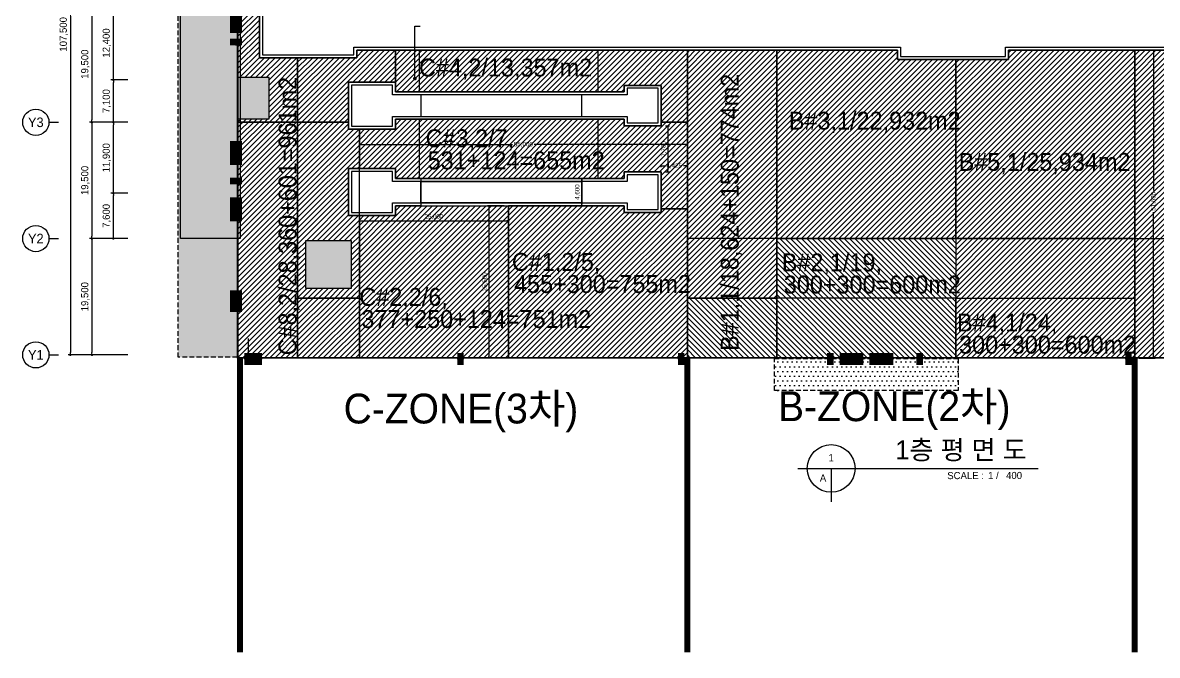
# Model space of a CAD drawing. Header units: millimetres. Extents: x -615932 to -299648, y 55686 to 275350.
# Drawn here: x -615932 to -425718, y 67071 to 173167 of the extents above; entities that cross this region are included whole.
import ezdxf
from ezdxf.enums import TextEntityAlignment as Align

# ---------------------------------------------------------------- set-up
doc = ezdxf.new("R2010")
doc.units = ezdxf.units.MM
doc.header["$LTSCALE"] = 400
doc.linetypes.add('DH-HID', pattern=[3, 2, -1])
doc.layers.get('DEFPOINTS').update_dxf_attribs({"color": 140})
for name, color, linetype in [('0-초평탄', 30, 'Continuous'), ('A-BUBBLE', 6, 'Continuous'), ('A-DIM', 7, 'Continuous'), ('A-TAG', 6, 'Continuous'), ('A-TEXT_1', 3, 'Continuous'), ('AA_LEAD', 7, 'Continuous'), ('CANOPY', 9, 'DH-HID'), ('CURB', 7, 'Continuous'), ('REV_1', 4, 'Continuous'), ('Title', 7, 'Continuous'), ('우레탄방수', 7, 'Continuous')]:
    doc.layers.add(name, color=color, linetype=linetype)
doc.layers.add('AREA', color=152, linetype='Continuous', plot=False)
doc.styles.get("Standard").update_dxf_attribs({"font": ''})
doc.styles.add('돋움', font='Dotum.ttf')
doc.styles.add('현대하모니L', font='')
doc.styles.get('Standard').set_extended_font_data('현대하모니 L')
doc.styles.get('현대하모니L').set_extended_font_data('현대하모니 L')
doc.dimstyles.new('ISO-25', dxfattribs={"dimtxt": 2.5, "dimasz": 2.5, "dimexe": 1.25, "dimexo": 0.625, "dimtad": 1, "dimtxsty": 'Standard', "dimcen": 2.5, "dimadec": 0, "dimazin": 0, "dimtfac": 1, "dimtmove": 0, "dimatfit": 3, "dimfxl": 1, "dimarcsym": 0})
doc.dimstyles.new('MAC_DIM', dxfattribs={"dimscale": 250, "dimtxt": 3, "dimasz": 1, "dimexe": 1, "dimexo": 3, "dimgap": 1, "dimtad": 1, "dimdec": 0, "dimzin": 0, "dimdsep": 46, "dimlunit": 6, "dimtxsty": '현대하모니L', "dimblk1": 'DOT', "dimblk2": 'DOT', "dimsah": 1, "dimcen": 0, "dimclrt": 3, "dimadec": 0, "dimazin": 0, "dimtfac": 0.666667, "dimtdec": 0, "dimtix": 1, "dimtmove": 2, "dimatfit": 3, "dimldrblk": 'DOT', "dimfxl": 1, "dimtolj": 1, "dimtzin": 0, "dimarcsym": 0})
pattern_1 = [(0, (-594491.3, 117060.4), (396.875, 793.75), [0, -793.75])]

# ---------------------------------------------------------------- blocks, each defined once
blk = doc.blocks.new('*U3')
at = {"layer": 'Title'}
for p, q in [((-700, 0), (4337, 0)), ((0, 0), (0, -700))]:
    blk.add_line(p, q, dxfattribs=at)
blk.add_circle((0, 0), 500, dxfattribs=at)
at = {"layer": 'Title', "color": 3, "style": '현대하모니L'}
for s, p in [('SCALE : ', (2433, -224)), ('1 /', (3289, -222))]:
    blk.add_text(s, height=150, rotation=0, dxfattribs=at).set_placement(p)
at = {"layer": 'Title', "color": 3}
blk.add_attdef('도면명', text='', height=400, dxfattribs=at).set_placement((750, 70), align=Align.BOTTOM_LEFT)
blk.add_attdef('1', text='', height=150, dxfattribs=at).set_placement((0, 150), align=Align.CENTER)
blk.add_attdef('A', text='', height=150, dxfattribs=at).set_placement((-170, -200), align=Align.MIDDLE_CENTER)
blk.add_attdef('100', (3666, -222), '', height=150, dxfattribs=at)
blk = doc.blocks.new('DOT')
at = {"linetype": 'ByBlock'}
blk.add_line((-0.5, 0), (-1, 0), dxfattribs=at)
at = {"linetype": 'ByBlock', "const_width": 0.5}
blk.add_lwpolyline([(-0.25, 0, 1), (0.25, 0, 1)], format="xyb", close=True, dxfattribs=at)
blk = doc.blocks.new('*D267')
at = {"layer": 'A-DIM', "lineweight": -2, "transparency": 16777216}
for p, q in [((-598332, 224960), (-608332, 224960)), ((-607932, 224560), (-607932, 117860)), ((-598332, 117460), (-608332, 117460))]:
    blk.add_line(p, q, dxfattribs=at)
at = {"layer": 'DEFPOINTS', "color": 0, "transparency": 16777216}
for p in [(-597132, 224960), (-607932, 117460), (-597132, 117460)]:
    blk.add_point(p, dxfattribs=at)
at = {"layer": 'A-DIM', "lineweight": -2, "transparency": 16777216, "xscale": 400, "yscale": 400, "zscale": 400}
for p, rotation in [((-607932, 224960), 90), ((-607932, 117460), 270)]:
    blk.add_blockref('DOT', p, dxfattribs=dict(at, rotation=rotation))
at = {"layer": 'A-DIM', "color": 3, "transparency": 16777216, "insert": (-609022, 171210), "char_height": 1200, "attachment_point": 5, "rotation": 90, "style": '현대하모니L'}
blk.add_mtext('\\A1;107,500', dxfattribs=at)
blk = doc.blocks.new('_Dot')
at = {"color": 0, "linetype": 'ByBlock', "lineweight": -2}
blk.add_line((-0.5, 0), (-1, 0), dxfattribs=at)
at = {"color": 0, "linetype": 'ByBlock', "const_width": 0.5}
blk.add_lwpolyline([(-0.25, 0, 1), (0.25, 0, 1)], format="xyb", close=True, dxfattribs=at)
blk = doc.blocks.new('*D271')
at = {"layer": 'A-DIM', "lineweight": -2, "transparency": 16777216}
for p, q in [((-598332, 175960), (-604732, 175960)), ((-604332, 175560), (-604332, 156860)), ((-598332, 156460), (-604732, 156460))]:
    blk.add_line(p, q, dxfattribs=at)
at = {"layer": 'DEFPOINTS', "color": 0, "transparency": 16777216}
for p in [(-597132, 175960), (-604332, 156460), (-597132, 156460)]:
    blk.add_point(p, dxfattribs=at)
at = {"layer": 'A-DIM', "lineweight": -2, "transparency": 16777216, "xscale": 400, "yscale": 400, "zscale": 400}
for p, rotation in [((-604332, 175960), 90), ((-604332, 156460), 270)]:
    blk.add_blockref('DOT', p, dxfattribs=dict(at, rotation=rotation))
at = {"layer": 'A-DIM', "color": 3, "transparency": 16777216, "insert": (-605422, 166210), "char_height": 1200, "attachment_point": 5, "rotation": 90, "style": '현대하모니L'}
blk.add_mtext('\\A1;19,500', dxfattribs=at)
blk = doc.blocks.new('*D272')
at = {"layer": 'A-DIM', "lineweight": -2, "transparency": 16777216}
for p, q in [((-598332, 156460), (-604732, 156460)), ((-604332, 156060), (-604332, 137360)), ((-598332, 136960), (-604732, 136960))]:
    blk.add_line(p, q, dxfattribs=at)
at = {"layer": 'DEFPOINTS', "color": 0, "transparency": 16777216}
for p in [(-597132, 156460), (-604332, 136960), (-597132, 136960)]:
    blk.add_point(p, dxfattribs=at)
at = {"layer": 'A-DIM', "lineweight": -2, "transparency": 16777216, "xscale": 400, "yscale": 400, "zscale": 400}
for p, rotation in [((-604332, 156460), 90), ((-604332, 136960), 270)]:
    blk.add_blockref('DOT', p, dxfattribs=dict(at, rotation=rotation))
at = {"layer": 'A-DIM', "color": 3, "transparency": 16777216, "insert": (-605422, 146710), "char_height": 1200, "attachment_point": 5, "rotation": 90, "style": '현대하모니L'}
blk.add_mtext('\\A1;19,500', dxfattribs=at)
blk = doc.blocks.new('*D273')
at = {"layer": 'A-DIM', "lineweight": -2, "transparency": 16777216}
for p, q in [((-598332, 136960), (-604732, 136960)), ((-604332, 136560), (-604332, 117860)), ((-598332, 117460), (-604732, 117460))]:
    blk.add_line(p, q, dxfattribs=at)
at = {"layer": 'DEFPOINTS', "color": 0, "transparency": 16777216}
for p in [(-597132, 136960), (-604332, 117460), (-597132, 117460)]:
    blk.add_point(p, dxfattribs=at)
at = {"layer": 'A-DIM', "lineweight": -2, "transparency": 16777216, "xscale": 400, "yscale": 400, "zscale": 400}
for p, rotation in [((-604332, 136960), 90), ((-604332, 117460), 270)]:
    blk.add_blockref('DOT', p, dxfattribs=dict(at, rotation=rotation))
at = {"layer": 'A-DIM', "color": 3, "transparency": 16777216, "insert": (-605422, 127210), "char_height": 1200, "attachment_point": 5, "rotation": 90, "style": '현대하모니L'}
blk.add_mtext('\\A1;19,500', dxfattribs=at)
blk = doc.blocks.new('*U11')
at = {"layer": 'A-BUBBLE'}
blk.add_line((0, 4), (0, 0), dxfattribs=at)
blk.add_circle((0, 9.5), 5.5, dxfattribs=at)
at = {"layer": 'A-TEXT_1', "flags": 4}
blk.add_attdef('NO', text='', height=4, dxfattribs=at).set_placement((0, 9.5), align=Align.MIDDLE_CENTER)
blk = doc.blocks.new('*D290')
at = {"layer": 'A-DIM', "lineweight": -2, "transparency": 16777216}
for p, q in [((-598332, 144560), (-601132, 144560)), ((-600732, 137360), (-600732, 144160)), ((-598332, 136960), (-601132, 136960))]:
    blk.add_line(p, q, dxfattribs=at)
at = {"layer": 'DEFPOINTS', "color": 0, "transparency": 16777216}
for p in [(-600732, 144560), (-597132, 144560), (-597132, 136960)]:
    blk.add_point(p, dxfattribs=at)
at = {"layer": 'A-DIM', "lineweight": -2, "transparency": 16777216, "xscale": 400, "yscale": 400, "zscale": 400}
for p, rotation in [((-600732, 144560), 90), ((-600732, 136960), 270)]:
    blk.add_blockref('DOT', p, dxfattribs=dict(at, rotation=rotation))
at = {"layer": 'A-DIM', "color": 3, "transparency": 16777216, "insert": (-601822, 140760), "char_height": 1200, "attachment_point": 5, "rotation": 90, "style": '현대하모니L'}
blk.add_mtext('\\A1;7,600', dxfattribs=at)
blk = doc.blocks.new('*D291')
at = {"layer": 'A-DIM', "lineweight": -2, "transparency": 16777216}
for p, q in [((-598332, 156460), (-601132, 156460)), ((-600732, 144960), (-600732, 156060)), ((-598332, 144560), (-601132, 144560))]:
    blk.add_line(p, q, dxfattribs=at)
at = {"layer": 'DEFPOINTS', "color": 0, "transparency": 16777216}
for p in [(-600732, 156460), (-597132, 156460), (-597132, 144560)]:
    blk.add_point(p, dxfattribs=at)
at = {"layer": 'A-DIM', "lineweight": -2, "transparency": 16777216, "xscale": 400, "yscale": 400, "zscale": 400}
for p, rotation in [((-600732, 156460), 90), ((-600732, 144560), 270)]:
    blk.add_blockref('DOT', p, dxfattribs=dict(at, rotation=rotation))
at = {"layer": 'A-DIM', "color": 3, "transparency": 16777216, "insert": (-601822, 150510), "char_height": 1200, "attachment_point": 5, "rotation": 90, "style": '현대하모니L'}
blk.add_mtext('\\A1;11,900', dxfattribs=at)
blk = doc.blocks.new('*D292')
at = {"layer": 'A-DIM', "lineweight": -2, "transparency": 16777216}
for p, q in [((-598332, 163560), (-601132, 163560)), ((-600732, 156860), (-600732, 163160)), ((-598332, 156460), (-601132, 156460))]:
    blk.add_line(p, q, dxfattribs=at)
at = {"layer": 'DEFPOINTS', "color": 0, "transparency": 16777216}
for p in [(-600732, 163560), (-597132, 163560), (-597132, 156460)]:
    blk.add_point(p, dxfattribs=at)
at = {"layer": 'A-DIM', "lineweight": -2, "transparency": 16777216, "xscale": 400, "yscale": 400, "zscale": 400}
for p, rotation in [((-600732, 163560), 90), ((-600732, 156460), 270)]:
    blk.add_blockref('DOT', p, dxfattribs=dict(at, rotation=rotation))
at = {"layer": 'A-DIM', "color": 3, "transparency": 16777216, "insert": (-601822, 160010), "char_height": 1200, "attachment_point": 5, "rotation": 90, "style": '현대하모니L'}
blk.add_mtext('\\A1;7,100', dxfattribs=at)
blk = doc.blocks.new('*D293')
at = {"layer": 'A-DIM', "lineweight": -2, "transparency": 16777216}
for p, q in [((-598332, 175960), (-601132, 175960)), ((-600732, 163960), (-600732, 175560)), ((-598332, 163560), (-601132, 163560))]:
    blk.add_line(p, q, dxfattribs=at)
at = {"layer": 'DEFPOINTS', "color": 0, "transparency": 16777216}
for p in [(-600732, 175960), (-597132, 175960), (-597132, 163560)]:
    blk.add_point(p, dxfattribs=at)
at = {"layer": 'A-DIM', "lineweight": -2, "transparency": 16777216, "xscale": 400, "yscale": 400, "zscale": 400}
for p, rotation in [((-600732, 175960), 90), ((-600732, 163560), 270)]:
    blk.add_blockref('DOT', p, dxfattribs=dict(at, rotation=rotation))
at = {"layer": 'A-DIM', "color": 3, "transparency": 16777216, "insert": (-601822, 169760), "char_height": 1200, "attachment_point": 5, "rotation": 90, "style": '현대하모니L'}
blk.add_mtext('\\A1;12,400', dxfattribs=at)
blk = doc.blocks.new('*D285')
at = {"layer": 'AA_LEAD', "color": 0, "lineweight": -2, "transparency": 16777216}
for p, q in [((-428741, 168545), (-426087, 168545)), ((-426337, 168295), (-426337, 145049)), ((-426337, 117160), (-426337, 141390)), ((-428741, 116910), (-426087, 116910))]:
    blk.add_line(p, q, dxfattribs=at)
at = {"layer": 'DEFPOINTS', "color": 0, "transparency": 16777216}
for p in [(-429491, 168545), (-429491, 116910), (-426337, 116910)]:
    blk.add_point(p, dxfattribs=at)
at = {"layer": 'AA_LEAD', "color": 0, "lineweight": -2, "transparency": 16777216, "xscale": 250, "yscale": 250, "zscale": 250}
for p, rotation in [((-426337, 168545), 90), ((-426337, 116910), 270)]:
    blk.add_blockref('DOT', p, dxfattribs=dict(at, rotation=rotation))
at = {"layer": 'AA_LEAD', "color": 3, "transparency": 16777216, "insert": (-426337, 143220), "char_height": 750, "attachment_point": 5, "rotation": 90, "style": '현대하모니L'}
blk.add_mtext('\\A1;51,635', dxfattribs=at)
blk = doc.blocks.new('*D376')
at = {"layer": 'AA_LEAD', "color": 0, "lineweight": -2, "transparency": 16777216}
for p, q in [((-559491, 140060), (-559491, 139686)), ((-559241, 139936), (-534741, 139936)), ((-534491, 140060), (-534491, 139686))]:
    blk.add_line(p, q, dxfattribs=at)
at = {"layer": 'DEFPOINTS', "color": 0, "transparency": 16777216}
for p in [(-559491, 140810), (-534491, 140810), (-534491, 139936)]:
    blk.add_point(p, dxfattribs=at)
at = {"layer": 'AA_LEAD', "color": 0, "lineweight": -2, "transparency": 16777216, "xscale": 250, "yscale": 250, "zscale": 250, "rotation": 180}
blk.add_blockref('DOT', (-559491, 139936), dxfattribs=at)
at = {"layer": 'AA_LEAD', "color": 0, "lineweight": -2, "transparency": 16777216, "xscale": 250, "yscale": 250, "zscale": 250}
blk.add_blockref('DOT', (-534491, 139936), dxfattribs=at)
at = {"layer": 'AA_LEAD', "color": 3, "transparency": 16777216, "insert": (-546991, 140617), "char_height": 750, "attachment_point": 5, "style": '현대하모니L'}
blk.add_mtext('\\A1;25,000', dxfattribs=at)
blk = doc.blocks.new('*D377')
at = {"layer": 'AA_LEAD', "color": 0, "lineweight": -2, "transparency": 16777216}
for p, q in [((-535241, 142460), (-538008, 142460)), ((-537758, 142210), (-537758, 117210)), ((-535241, 116960), (-538008, 116960))]:
    blk.add_line(p, q, dxfattribs=at)
at = {"layer": 'DEFPOINTS', "color": 0, "transparency": 16777216}
for p in [(-534491, 142460), (-537758, 116960), (-534491, 116960)]:
    blk.add_point(p, dxfattribs=at)
at = {"layer": 'AA_LEAD', "color": 0, "lineweight": -2, "transparency": 16777216, "xscale": 250, "yscale": 250, "zscale": 250}
for p, rotation in [((-537758, 142460), 90), ((-537758, 116960), 270)]:
    blk.add_blockref('DOT', p, dxfattribs=dict(at, rotation=rotation))
at = {"layer": 'AA_LEAD', "color": 3, "transparency": 16777216, "insert": (-538439, 129710), "char_height": 750, "attachment_point": 5, "rotation": 90, "style": '현대하모니L'}
blk.add_mtext('\\A1;25,500', dxfattribs=at)
blk = doc.blocks.new('*D378')
at = {"layer": 'AA_LEAD', "color": 0, "lineweight": -2, "transparency": 16777216}
for p, q in [((-508166, 155860), (-507505, 155860)), ((-507755, 155610), (-507755, 148410)), ((-508166, 148160), (-507505, 148160))]:
    blk.add_line(p, q, dxfattribs=at)
at = {"layer": 'DEFPOINTS', "color": 0, "transparency": 16777216}
for p in [(-508916, 155860), (-508916, 148160), (-507755, 148160)]:
    blk.add_point(p, dxfattribs=at)
at = {"layer": 'AA_LEAD', "color": 0, "lineweight": -2, "transparency": 16777216, "xscale": 250, "yscale": 250, "zscale": 250}
for p, rotation in [((-507755, 155860), 90), ((-507755, 148160), 270)]:
    blk.add_blockref('DOT', p, dxfattribs=dict(at, rotation=rotation))
at = {"layer": 'AA_LEAD', "color": 3, "transparency": 16777216, "insert": (-508436, 152010), "char_height": 750, "attachment_point": 5, "rotation": 90, "style": '현대하모니L'}
blk.add_mtext('\\A1;7,700', dxfattribs=at)
blk = doc.blocks.new('*D379')
at = {"layer": 'AA_LEAD', "color": 0, "lineweight": -2, "transparency": 16777216}
for p, q in [((-559491, 154560), (-559491, 152479)), ((-504491, 154560), (-504491, 152479)), ((-559241, 152729), (-533820, 152729)), ((-504741, 152729), (-530162, 152729))]:
    blk.add_line(p, q, dxfattribs=at)
at = {"layer": 'DEFPOINTS', "color": 0, "transparency": 16777216}
for p in [(-559491, 155310), (-504491, 155310), (-504491, 152729)]:
    blk.add_point(p, dxfattribs=at)
at = {"layer": 'AA_LEAD', "color": 0, "lineweight": -2, "transparency": 16777216, "xscale": 250, "yscale": 250, "zscale": 250, "rotation": 180}
blk.add_blockref('DOT', (-559491, 152729), dxfattribs=at)
at = {"layer": 'AA_LEAD', "color": 0, "lineweight": -2, "transparency": 16777216, "xscale": 250, "yscale": 250, "zscale": 250}
blk.add_blockref('DOT', (-504491, 152729), dxfattribs=at)
at = {"layer": 'AA_LEAD', "color": 3, "transparency": 16777216, "insert": (-531991, 152729), "char_height": 750, "attachment_point": 5, "style": '현대하모니L'}
blk.add_mtext('\\A1;55,000', dxfattribs=at)
blk = doc.blocks.new('*D380')
at = {"layer": 'AA_LEAD', "color": 0, "lineweight": -2, "transparency": 16777216}
for p, q in [((-508916, 148910), (-508916, 149396)), ((-508666, 149146), (-508249, 149146)), ((-504741, 149146), (-505159, 149146)), ((-504491, 148910), (-504491, 149396))]:
    blk.add_line(p, q, dxfattribs=at)
at = {"layer": 'DEFPOINTS', "color": 0, "transparency": 16777216}
for p in [(-504491, 149146), (-508916, 148160), (-504491, 148160)]:
    blk.add_point(p, dxfattribs=at)
at = {"layer": 'AA_LEAD', "color": 0, "lineweight": -2, "transparency": 16777216, "xscale": 250, "yscale": 250, "zscale": 250, "rotation": 180}
blk.add_blockref('DOT', (-508916, 149146), dxfattribs=at)
at = {"layer": 'AA_LEAD', "color": 0, "lineweight": -2, "transparency": 16777216, "xscale": 250, "yscale": 250, "zscale": 250}
blk.add_blockref('DOT', (-504491, 149146), dxfattribs=at)
at = {"layer": 'AA_LEAD', "color": 3, "transparency": 16777216, "insert": (-506704, 149146), "char_height": 750, "attachment_point": 5, "style": '현대하모니L'}
blk.add_mtext('\\A1;4,425', dxfattribs=at)
blk = doc.blocks.new('*D381')
at = {"layer": 'AA_LEAD', "color": 0, "lineweight": -2, "transparency": 16777216}
for p, q in [((-522966, 147060), (-522466, 147060)), ((-522216, 146810), (-522216, 142710)), ((-522966, 142460), (-522466, 142460))]:
    blk.add_line(p, q, dxfattribs=at)
at = {"layer": 'DEFPOINTS', "color": 0, "transparency": 16777216}
for p in [(-522216, 147060), (-522216, 142460), (-522216, 142460)]:
    blk.add_point(p, dxfattribs=at)
at = {"layer": 'AA_LEAD', "color": 0, "lineweight": -2, "transparency": 16777216, "xscale": 250, "yscale": 250, "zscale": 250}
for p, rotation in [((-522216, 147060), 90), ((-522216, 142460), 270)]:
    blk.add_blockref('DOT', p, dxfattribs=dict(at, rotation=rotation))
at = {"layer": 'AA_LEAD', "color": 3, "transparency": 16777216, "insert": (-522898, 144760), "char_height": 750, "attachment_point": 5, "rotation": 90, "style": '현대하모니L'}
blk.add_mtext('\\A1;4,600', dxfattribs=at)

msp = doc.modelspace()

# ---------------------------------------------------------------- hatches: boundary and pattern name
at = {"layer": 'AA_LEAD'}
h = msp.add_hatch(dxfattribs=at)
h.set_pattern_fill('ANSI31', scale=200)
h.paths.add_polyline_path([(-574616.261, 163985.406), (-579841.261, 163985.406), (-579841.261, 157060.406), (-574616.261, 157060.406)], flags=16)
h.paths.add_polyline_path([(-569841.261, 167290.406), (-576241.261, 167290.133), (-576241.261, 175960.406), (-579841.261, 175960.406), (-579841.261, 116960.406), (-569841.261, 116960.406)])
h = msp.add_hatch(dxfattribs=at)
h.set_pattern_fill('ANSI31', color=256, scale=200)
h.paths.add_polyline_path([(-560866.268, 128560.406), (-568491.261, 128560.406), (-568491.261, 136660.406), (-560866.268, 136660.406)], flags=16)
h.paths.add_polyline_path([(-553441.261, 168545.406), (-559941.261, 168545.406), (-559941.261, 167290.406), (-569841.261, 167290.406), (-569841.261, 126960.406), (-559491.261, 126960.406), (-559491.261, 140810.406), (-561291.261, 140810.406), (-561291.261, 148710.406), (-559491.261, 148710.406), (-559491.261, 155310.406), (-561291.261, 155310.406), (-561291.261, 163210.406), (-553441.261, 163210.406)])
h = msp.add_hatch(dxfattribs=at)
h.set_pattern_fill('ANSI31', color=4, scale=200)
h.paths.add_polyline_path([(-504491.261, 168545.406), (-553441.261, 168545.406), (-553441.261, 163210.406), (-553441.261, 161560.406), (-515116.261, 161560.406), (-515116.261, 162660.406), (-508916.261, 162660.406), (-508916.261, 156460.406), (-504491.261, 156460.406)])
h = msp.add_hatch(dxfattribs=at)
h.set_pattern_fill('ANSI31', color=1, scale=200)
h.paths.add_polyline_path([(-504491.261, 126960.406), (-489491.261, 126960.406), (-489491.261, 168545.406), (-504491.261, 168545.406)])
h = msp.add_hatch(dxfattribs=at)
h.set_pattern_fill('ANSI31', color=3, scale=200)
h.paths.add_polyline_path([(-459491.261, 166995.394), (-469291.261, 166995.406), (-469291.261, 168545.406), (-489491.261, 168545.406), (-489491.261, 136960.406), (-459491.285, 136960.443)])
h = msp.add_hatch(dxfattribs=at)
h.set_pattern_fill('ANSI31', color=5, scale=200)
h.paths.add_polyline_path([(-429491.261, 168545.406), (-450641.261, 168545.406), (-450641.261, 166995.384), (-459491.322, 166995.396), (-459491.322, 136960.406), (-429491.261, 136960.406)])
h = msp.add_hatch(dxfattribs=at)
h.set_pattern_fill('ANSI31', color=3, scale=200, style=0)
h.paths.add_polyline_path([(-429491.261, 116960.406), (-414491.261, 116960.406), (-414491.261, 168545.406), (-429491.261, 168545.406)])
h = msp.add_hatch(dxfattribs=at)
h.set_pattern_fill('ANGLE', color=256)
h.set_pattern_definition([(0, (0, 0), (0, 6.985), [5.08, -1.905]), (90, (0, 0), (-6.985, 4e-16), [5.08, -1.905])])
h.paths.add_polyline_path([(-574616.261, 163985.406), (-579841.261, 163985.406), (-579841.261, 157060.406), (-574616.261, 157060.406)])
h.paths.add_polyline_path([(-560866.268, 128560.406), (-568491.261, 128560.406), (-568491.261, 136660.406), (-560866.268, 136660.406)])
h = msp.add_hatch(dxfattribs=at)
h.set_pattern_fill('ANSI31', color=5, scale=200)
h.paths.add_polyline_path([(-504491.261, 156460.406), (-508916.261, 156460.406), (-508916.261, 155860.406), (-515116.261, 155860.406), (-515116.261, 156960.406), (-522216.261, 156960.406), (-549191.261, 156960.406), (-553441.261, 156960.406), (-553441.261, 155310.406), (-559491.261, 155310.406), (-559491.261, 148710.406), (-553441.261, 148710.406), (-553441.261, 147060.406), (-515116.261, 147060.406), (-515116.261, 148160.406), (-508916.261, 148160.406), (-508916.261, 141960.406), (-504491.261, 141960.406)])
h = msp.add_hatch(dxfattribs=at)
h.set_pattern_fill('ANSI31', color=2, scale=200)
h.paths.add_polyline_path([(-534491.261, 142460.406), (-553441.261, 142460.406), (-553441.261, 140810.406), (-559491.261, 140810.406), (-559491.261, 126960.406), (-534491.261, 126960.406)])
h = msp.add_hatch(dxfattribs=at)
h.set_pattern_fill('ANSI31', color=8, scale=200)
h.paths.add_polyline_path([(-504491.261, 141960.406), (-508916.261, 141960.406), (-508916.261, 141360.406), (-515116.261, 141360.406), (-515116.261, 142460.406), (-534491.261, 142460.406), (-534491.261, 126960.406), (-504491.261, 126960.406)])
h = msp.add_hatch(dxfattribs=at)
h.set_pattern_fill('ANSI31', color=2, scale=200, angle=90)
h.paths.add_polyline_path([(-489491.223, 136960.406), (-459491.273, 136960.406), (-459491.273, 126960.406), (-489491.223, 126960.406)])
h = msp.add_hatch(dxfattribs=at)
h.set_pattern_fill('ANSI31', color=4, scale=200)
h.paths.add_polyline_path([(-459491.273, 126960.406), (-429491.261, 126960.406), (-429491.261, 136960.406), (-459491.273, 136960.406)])
h = msp.add_hatch(dxfattribs=at)
h.set_pattern_fill('ANSI31', scale=200)
h.paths.add_polyline_path([(-559491.261, 126960.406), (-569841.261, 126960.406), (-569841.261, 116960.406), (-559491.261, 116960.406)])
h = msp.add_hatch(dxfattribs=at)
h.set_pattern_fill('ANSI31', color=2, scale=200)
h.paths.add_polyline_path([(-559491.261, 126960.406), (-534491.261, 126960.406), (-534491.261, 116960.406), (-559491.261, 116960.406)])
h = msp.add_hatch(dxfattribs=at)
h.set_pattern_fill('ANSI31', color=8, scale=200)
h.paths.add_polyline_path([(-534491.261, 126960.406), (-504491.261, 126960.406), (-504491.261, 116960.406), (-534491.261, 116960.406)])
h = msp.add_hatch(dxfattribs=at)
h.set_pattern_fill('ANSI31', color=1, scale=200, angle=90)
h.paths.add_polyline_path([(-489491.261, 126960.406), (-504491.261, 126960.406), (-504491.261, 116960.406), (-489491.261, 116960.406)])
h = msp.add_hatch(dxfattribs=at)
h.set_pattern_fill('ANSI31', color=2, scale=200, angle=90)
h.paths.add_polyline_path([(-459491.273, 126960.406), (-489491.261, 126960.406), (-489491.261, 116960.406), (-459491.273, 116960.406)])
h = msp.add_hatch(dxfattribs=at)
h.set_pattern_fill('ANSI31', color=4, scale=200)
h.paths.add_polyline_path([(-459491.261, 126960.406), (-429491.261, 126960.406), (-429491.261, 116960.406), (-459491.261, 116960.406)])
at = {"layer": 'CANOPY'}
h = msp.add_hatch(dxfattribs=at)
h.set_pattern_fill('DOTS', color=256, scale=500)
h.set_pattern_definition(pattern_1)
h.paths.add_polyline_path([(-589891.261, 117060.406), (-589891.261, 209360.406), (-579966.261, 209360.406), (-579966.261, 117060.406)])
h = msp.add_hatch(dxfattribs=at)
h.set_pattern_fill('DOTS', color=256, scale=500)
h.set_pattern_definition(pattern_1)
h.paths.add_polyline_path([(-459091.261, 111460.406), (-489891.261, 111460.406), (-489891.261, 116835.406), (-459091.261, 116835.406)])

# ---------------------------------------------------------------- linework, layer by layer
at = {"layer": 'AA_LEAD'}
for points in [[(-354141.261, 225460.406), (-579841.261, 225460.406), (-579841.261, 163985.406), (-579841.261, 163985.406), (-579841.261, 157060.406), (-579841.261, 157060.406), (-579841.261, 116960.406), (-384741.261, 116960.406), (-384741.261, 116960.406), (-377841.261, 116960.406), (-377841.261, 116960.406), (-354141.261, 116960.406)], [(-504491.261, 168545.406), (-559941.261, 168545.406), (-559941.261, 167290.406), (-576241.261, 167290.406), (-576241.631, 175960.406), (-579841.261, 175960.406), (-579841.261, 156460.406), (-561291.261, 156460.406), (-561291.261, 163210.406), (-553441.261, 163210.406), (-553441.261, 161560.406), (-515116.261, 161560.406), (-515116.261, 162660.406), (-508916.261, 162660.406), (-508916.261, 156460.406), (-504491.261, 156460.406)], [(-569841.261, 167290.406), (-576241.261, 167290.133), (-576241.261, 175960.406), (-579841.261, 175960.406), (-579841.261, 116960.406), (-569841.261, 116960.406)], [(-553441.261, 168545.406), (-559941.261, 168545.406), (-559941.261, 167290.406), (-569841.261, 167290.406), (-569841.261, 126960.406), (-559491.261, 126960.406), (-559491.261, 140810.406), (-561291.261, 140810.406), (-561291.261, 148710.406), (-559491.261, 148710.406), (-559491.261, 155310.406), (-561291.261, 155310.406), (-561291.261, 163210.406), (-553441.261, 163210.406)], [(-504491.261, 168545.406), (-553441.261, 168545.406), (-553441.261, 168545.406), (-553441.261, 168545.406), (-553441.261, 163210.406), (-553441.261, 163210.406), (-553441.261, 161560.406), (-515116.261, 161560.406), (-515116.261, 162660.406), (-508916.261, 162660.406), (-508916.261, 156460.406), (-504491.261, 156460.406)], [(-504491.261, 168545.406), (-489491.261, 168545.406), (-489491.261, 116960.406), (-504491.261, 116960.406)], [(-504491.261, 126960.406), (-489491.261, 126960.406), (-489491.261, 168545.406), (-504491.261, 168545.406)], [(-459491.261, 166995.394), (-469291.261, 166995.406), (-469291.261, 168545.406), (-489491.261, 168545.406), (-489491.261, 136960.406), (-459491.285, 136960.443)], [(-429491.261, 168545.406), (-450641.261, 168545.406), (-450641.261, 166995.384), (-459491.322, 166995.396), (-459491.322, 136960.406), (-429491.261, 136960.406)], [(-429491.261, 116960.406), (-414491.261, 116960.406), (-414491.261, 168545.406), (-429491.261, 168545.406)], [(-574616.261, 163985.406), (-579841.261, 163985.406), (-579841.261, 157060.406), (-574616.261, 157060.406)], [(-522216.261, 161060.406), (-549191.261, 161060.406), (-549191.261, 157460.406), (-522216.261, 157460.406)], [(-504491.261, 156460.406), (-508916.261, 156460.406), (-508916.261, 155860.406), (-515116.261, 155860.406), (-515116.261, 156960.406), (-522216.261, 156960.406), (-522216.261, 156960.406), (-549191.261, 156960.406), (-549191.261, 156960.406), (-553441.261, 156960.406), (-553441.261, 155310.406), (-559491.261, 155310.406), (-559491.261, 148710.406), (-553441.261, 148710.406), (-553441.261, 147060.406), (-515116.261, 147060.406), (-515116.261, 148160.406), (-508916.261, 148160.406), (-508916.261, 141960.406), (-504491.261, 141960.406)], [(-522216.261, 147060.406), (-549191.261, 147060.406), (-549191.261, 142460.406), (-553441.261, 142460.406), (-553441.261, 140810.406), (-559491.261, 140810.406), (-559491.261, 116960.406), (-534491.261, 116960.406), (-534491.261, 142460.406), (-522216.261, 142460.406)], [(-549191.261, 146560.406), (-522216.261, 146560.406), (-522216.261, 142960.401), (-549191.261, 142960.401)], [(-504491.261, 141960.406), (-508916.261, 141960.406), (-508916.261, 141360.406), (-515116.261, 141360.406), (-515116.261, 142460.406), (-534491.261, 142460.406), (-534491.261, 116960.406), (-504491.261, 116960.406)], [(-489491.261, 136960.406), (-459491.261, 136960.406), (-459491.261, 116960.406), (-489491.261, 116960.406)], [(-489491.223, 136960.406), (-459491.273, 136960.406), (-459491.273, 126960.406), (-489491.223, 126960.406)], [(-459491.273, 126960.406), (-429491.261, 126960.406), (-429491.261, 136960.406), (-459491.273, 136960.406)], [(-459491.261, 116960.406), (-429491.261, 116960.406), (-429491.261, 136960.406), (-459491.261, 136960.406)], [(-560866.268, 128560.406), (-568491.261, 128560.406), (-568491.261, 136660.406), (-560866.268, 136660.406)], [(-559491.261, 126960.406), (-569841.261, 126960.406), (-569841.261, 116960.406), (-559491.261, 116960.406)], [(-489491.261, 126960.406), (-504491.261, 126960.406), (-504491.261, 116960.406), (-489491.261, 116960.406)], [(-459491.273, 126960.406), (-489491.261, 126960.406), (-489491.261, 116960.406), (-459491.273, 116960.406)], [(-459491.261, 126960.406), (-429491.261, 126960.406), (-429491.261, 116960.406), (-459491.261, 116960.406)]]:
    msp.add_lwpolyline(points, close=True, dxfattribs=at)
at = {"layer": 'AA_LEAD', "const_width": 2000}
for points in [[(-580166.261, 171460.406), (-580166.261, 175460.406)], [(-580166.261, 169360.406), (-580166.261, 170460.406)], [(-580166.261, 149310.406), (-580166.261, 153310.406)], [(-580166.261, 146060.406), (-580166.261, 147160.406)], [(-580166.261, 139860.406), (-580166.261, 143860.406)], [(-580166.261, 124660.406), (-580166.261, 128260.406)], [(-575791.261, 116785.406), (-578791.261, 116785.406)], [(-541991.261, 116785.406), (-543091.261, 116785.406)], [(-504991.261, 116785.406), (-506091.261, 116785.406)], [(-479991.261, 116785.406), (-481091.261, 116785.406)], [(-478991.261, 116785.406), (-474991.261, 116785.406)], [(-473991.261, 116785.406), (-469991.261, 116785.406)], [(-464991.261, 116785.406), (-466091.261, 116785.406)], [(-429991.261, 116785.406), (-431091.261, 116785.406)]]:
    msp.add_lwpolyline(points, dxfattribs=at)
at = {"layer": 'AA_LEAD'}
for points in [[(-580166.261, 171460.406), (-580166.261, 175460.406)], [(-580166.261, 169360.406), (-580166.261, 170460.406)], [(-549191.261, 161060.406), (-549191.261, 157460.406)], [(-559491.261, 140810.406), (-559491.261, 155310.406)], [(-580166.261, 149310.406), (-580166.261, 153310.406)], [(-580166.261, 146060.406), (-580166.261, 147160.406)], [(-580166.261, 139860.406), (-580166.261, 143860.406)], [(-580166.261, 124660.406), (-580166.261, 128260.406)], [(-575791.261, 116785.406), (-578791.261, 116785.406)], [(-541991.261, 116785.406), (-543091.261, 116785.406)], [(-504991.261, 116785.406), (-506091.261, 116785.406)], [(-479991.261, 116785.406), (-481091.261, 116785.406)], [(-478991.261, 116785.406), (-474991.261, 116785.406)], [(-473991.261, 116785.406), (-469991.261, 116785.406)], [(-464991.261, 116785.406), (-466091.261, 116785.406)], [(-429991.261, 116785.406), (-431091.261, 116785.406)]]:
    msp.add_lwpolyline(points, dxfattribs=at)
at = {"layer": 'AA_LEAD', "color": 5}
msp.add_lwpolyline([(-489491.261, 168545.406), (-489491.261, 116910.406)], dxfattribs=at)
at = {"layer": 'AA_LEAD', "color": 4, "linetype": 'ByBlock'}
for points in [[(-489491.261, 136960.406), (-504491.261, 136960.406)], [(-429491.261, 136960.406), (-414491.261, 136960.406)]]:
    msp.add_lwpolyline(points, dxfattribs=at)
at = {"layer": 'AREA'}
for points in [[(-579916.261, 225535.406), (-354066.261, 225535.406), (-354066.261, 116885.406), (-579916.261, 116885.406)], [(-579841.261, 225460.406), (-354141.261, 225460.406), (-354141.261, 116960.406), (-579841.261, 116960.406)], [(-589491.261, 214960.406), (-579491.261, 214960.406), (-579491.261, 136960.406), (-589491.261, 136960.406)]]:
    msp.add_lwpolyline(points, close=True, dxfattribs=at)
at = {"layer": 'CANOPY'}
for points in [[(-579966.261, 117060.406), (-589891.261, 117060.406), (-589891.261, 209360.406), (-579966.261, 209360.406)], [(-459091.261, 111460.406), (-489891.261, 111460.406), (-489891.261, 116835.406), (-459091.261, 116835.406)]]:
    msp.add_lwpolyline(points, close=True, dxfattribs=at)
at = {"layer": 'CURB', "color": 4, "linetype": 'ByBlock'}
for points in [[(-549491.261, 168545.406), (-549491.261, 161560.406)], [(-519491.261, 168545.406), (-519491.261, 161560.406)], [(-549491.261, 156960.406), (-549491.261, 147060.406)], [(-519491.261, 156960.406), (-519491.261, 147060.406)]]:
    msp.add_lwpolyline(points, dxfattribs=at)
at = {"layer": 'CURB', "color": 5, "linetype": 'Continuous'}
for points in [[(-504491.261, 168545.406), (-504491.261, 116910.406)], [(-429491.261, 168545.406), (-429491.261, 116910.406)], [(-459491.322, 166995.396), (-459491.261, 116910.406)], [(-561291.261, 156460.406), (-580041.261, 156460.406)], [(-508916.261, 156460.406), (-504491.261, 156460.406)], [(-429216.261, 136960.406), (-489491.261, 136960.406)]]:
    msp.add_lwpolyline(points, dxfattribs=at)
at = {"layer": 'CURB', "linetype": 'Continuous', "const_width": 1000}
for points in [[(-579491.261, 67570.644), (-579491.261, 116910.406)], [(-504491.261, 116910.406), (-504491.261, 67570.644)], [(-429491.261, 116910.406), (-429491.261, 67570.644)]]:
    msp.add_lwpolyline(points, dxfattribs=at)
at = {"layer": 'REV_1'}
msp.add_line((-578091.261, 116785.406), (-578091.261, 120210.044), dxfattribs=at)
at = {"layer": '우레탄방수'}
for points in [[(-364241.261, 177045.406), (-383741.261, 177045.406), (-383741.261, 174945.406), (-450641.261, 174945.406), (-450641.261, 176495.406), (-469291.261, 176495.406), (-469291.261, 174945.406), (-559941.261, 174945.406), (-559941.261, 177045.406), (-576241.678, 177047.906), (-576241.261, 167290.406), (-559941.261, 167290.406), (-559941.261, 168545.406), (-470116.261, 168545.406), (-469291.261, 168545.406), (-469291.261, 166995.406), (-450641.261, 166995.384), (-450641.261, 168545.406), (-383741.261, 168545.406), (-383741.261, 167290.406), (-364241.261, 167290.406)], [(-364741.261, 176545.406), (-383241.261, 176545.406), (-383241.261, 174445.406), (-451141.261, 174445.406), (-451141.261, 175995.406), (-468791.261, 175995.406), (-468791.247, 174445.406), (-560441.261, 174445.406), (-560441.261, 176545.406), (-575741.261, 176545.406), (-575741.261, 167790.406), (-560441.261, 167789.436), (-560441.243, 169045.406), (-468791.261, 169045.406), (-468791.261, 167495.406), (-451141.261, 167495.406), (-451141.261, 169045.406), (-383241.261, 169045.406), (-383241.261, 167790.406), (-364741.261, 167790.406)], [(-508916.261, 162660.406), (-515116.261, 162660.406), (-515116.261, 161560.406), (-553441.261, 161560.406), (-553441.261, 163210.406), (-561291.261, 163210.406), (-561291.261, 155310.406), (-553441.261, 155310.406), (-553441.261, 156960.406), (-515116.261, 156960.406), (-515116.261, 155860.406), (-508916.261, 155860.406)], [(-509416.261, 162160.406), (-514616.261, 162160.406), (-514616.261, 161060.406), (-553941.261, 161060.406), (-553941.261, 162710.406), (-560791.261, 162710.406), (-560791.261, 155810.406), (-553941.261, 155810.406), (-553941.261, 157460.406), (-514616.261, 157460.406), (-514616.261, 156360.406), (-509416.261, 156360.406)], [(-508916.261, 148160.406), (-515116.261, 148160.406), (-515116.261, 147060.406), (-553441.261, 147060.406), (-553441.261, 148710.406), (-561291.261, 148710.406), (-561291.261, 140810.406), (-553441.261, 140810.406), (-553441.261, 142460.406), (-515116.261, 142460.406), (-515116.261, 141360.406), (-508916.261, 141360.406)], [(-509416.261, 147660.406), (-514616.261, 147660.406), (-514616.261, 146560.406), (-553941.261, 146560.406), (-553941.261, 148210.406), (-560791.261, 148210.406), (-560791.261, 141310.406), (-553941.261, 141310.406), (-553941.261, 142960.406), (-514616.261, 142960.406), (-514616.261, 141860.406), (-509416.261, 141860.406)]]:
    msp.add_lwpolyline(points, close=True, dxfattribs=at)

# ---------------------------------------------------------------- block references
at = {"layer": 'A-TAG'}
ref = msp.add_blockref('*U11', (-609932.13, 156460.406), dxfattribs=dict(at, xscale=400, yscale=400, zscale=400, rotation=90))
ref.add_attrib('NO', 'Y3', dxfattribs={"layer": 'A-TEXT_1', "height": 1600, "style": '현대하모니L'}).set_placement((-613732.13, 156460.406), align=Align.MIDDLE_CENTER)
ref = msp.add_blockref('*U11', (-609932.13, 136960.406), dxfattribs=dict(at, xscale=400, yscale=400, zscale=400, rotation=90))
ref.add_attrib('NO', 'Y2', dxfattribs={"layer": 'A-TEXT_1', "height": 1600, "style": '현대하모니L'}).set_placement((-613732.13, 136960.406), align=Align.MIDDLE_CENTER)
ref = msp.add_blockref('*U11', (-609932.13, 117460.406), dxfattribs=dict(at, xscale=400, yscale=400, zscale=400, rotation=90))
ref.add_attrib('NO', 'Y1', dxfattribs={"layer": 'A-TEXT_1', "height": 1600, "style": '현대하모니L'}).set_placement((-613732.13, 117460.406), align=Align.MIDDLE_CENTER)
at = {"layer": 'Title', "xscale": 8, "yscale": 8, "zscale": 8}
msp.add_blockref('*U3', (-480398.195, 98407.697), dxfattribs=at).add_auto_attribs({'A': 'A', '1': '1', '100': '400', '도면명': '    1층 평 면 도'})

# ---------------------------------------------------------------- texts
at = {"layer": '0-초평탄', "color": 0, "ltscale": 0.1, "style": '돋움'}
for s, height, p in [('C#4,2/13,357m2', 3000, (-549491.261, 164142.496, -145.684)), ('B#3,1/22,932m2', 3000, (-487490.749, 155231.143, -145.684)), ('C#3,2/7,', 3000, (-548383.372, 152281.005, -145.684)), ('531+124=655m2', 3000, (-548041.297, 148567.756, -145.684)), ('B#5,1/25,934m2', 3000, (-459021.082, 148317.011, -145.684)), ('C#1,2/5,', 3000, (-533912.993, 131548.976, -145.684)), ('B#2,1/19,', 3000, (-488678.101, 131467.396, -145.684)), ('455+300=755m2', 3000, (-533570.919, 127835.728, -145.684)), ('300+300=600m2', 3000, (-488336.026, 127754.148, -145.684)), ('C#2,2/6,', 3000, (-559491.261, 125677.725, -145.684)), ('377+250+124=751m2', 3000, (-559149.186, 121964.477, -145.684)), ('B#4,1/24,', 3000, (-459291.261, 121377.725, -145.684)), ('300+300=600m2', 3000, (-458949.186, 117664.477, -145.684)), ('C-ZONE(3차)', 5000, (-562128.788, 105954.701, -145.684)), ('B-ZONE(2차)', 5000, (-489305.252, 106339.395, -145.684))]:
    msp.add_text(s, height=height, dxfattribs=at).set_placement(p)
for s, p in [('C#8,2/28,360+601=961m2', (-570029.821, 117377.183, -145.684)), ('B#1,1/18,624+150=774m2', (-495902.647, 118121.543, -145.684))]:
    msp.add_text(s, height=3000, rotation=90, dxfattribs=at).set_placement(p)

# ---------------------------------------------------------------- dimensions: what is measured, and where the dimension line sits
at = {"layer": 'A-DIM'}
for base, p1, p2, picture, middle in [((-607932.13, 117460.406), (-597132.13, 224960.406), (-597132.13, 117460.406), '*D267', (-609022.41, 171210.406)), ((-604332.13, 156460.406), (-597132.13, 175960.406), (-597132.13, 156460.406), '*D271', (-605422.41, 166210.406)), ((-600732.13, 175960.406), (-597132.13, 163560.406), (-597132.13, 175960.406), '*D293', (-601822.41, 169760.406)), ((-600732.13, 163560.406), (-597132.13, 156460.406), (-597132.13, 163560.406), '*D292', (-601822.41, 160010.406)), ((-604332.13, 136960.406), (-597132.13, 156460.406), (-597132.13, 136960.406), '*D272', (-605422.41, 146710.406)), ((-600732.13, 156460.406), (-597132.13, 144560.406), (-597132.13, 156460.406), '*D291', (-601822.41, 150510.406)), ((-600732.13, 144560.406), (-597132.13, 136960.406), (-597132.13, 144560.406), '*D290', (-601821.611, 140760.406)), ((-604332.13, 117460.406), (-597132.13, 136960.406), (-597132.13, 117460.406), '*D273', (-605422.41, 127210.406))]:
    dim = msp.add_linear_dim(base=base, p1=p1, p2=p2, angle=90, dimstyle='MAC_DIM', override={"dimscale": 400, "dimblk1": 'DOT', "dimblk2": 'DOT', "dimclrd": 256, "dimclre": 256}, dxfattribs=at)
    dim.commit()
    dim.dimension.update_dxf_attribs({"geometry": picture, "text_midpoint": middle})
at = {"layer": 'AA_LEAD'}
dim = msp.add_linear_dim(base=(-426337.133, 116910.406), p1=(-429491.261, 168545.406), p2=(-429491.261, 116910.406), angle=90, dimstyle='MAC_DIM', dxfattribs=at)
dim.commit()
dim.dimension.update_dxf_attribs({"geometry": '*D285', "text_midpoint": (-426337.133, 143219.677), "dimtype": 160})
for base, p1, p2, picture, middle in [((-507755.335, 148160.406), (-508916.261, 155860.406), (-508916.261, 148160.406), '*D378', (-508436.26, 152010.406)), ((-522216.261, 142460.406), (-522216.261, 147060.406), (-522216.261, 142460.406), '*D381', (-522897.686, 144760.406)), ((-537757.646, 116960.406), (-534491.261, 142460.406), (-534491.261, 116960.406), '*D377', (-538438.572, 129710.406))]:
    dim = msp.add_linear_dim(base=base, p1=p1, p2=p2, angle=90, dimstyle='MAC_DIM', dxfattribs=at)
    dim.commit()
    dim.dimension.update_dxf_attribs({"geometry": picture, "text_midpoint": middle})
for base, p1, p2, picture, middle in [((-504491.261, 152728.599), (-559491.261, 155310.406), (-504491.261, 155310.406), '*D379', (-531991.261, 152728.599)), ((-504491.261, 149146.172), (-508916.261, 148160.406), (-504491.261, 148160.406), '*D380', (-506703.761, 149146.172))]:
    dim = msp.add_linear_dim(base=base, p1=p1, p2=p2, dimstyle='MAC_DIM', dxfattribs=at)
    dim.commit()
    dim.dimension.update_dxf_attribs({"geometry": picture, "text_midpoint": middle, "dimtype": 160})
dim = msp.add_linear_dim(base=(-534491.261, 139935.971), p1=(-559491.261, 140810.406), p2=(-534491.261, 140810.406), dimstyle='MAC_DIM', dxfattribs=at)
dim.commit()
dim.dimension.update_dxf_attribs({"geometry": '*D376', "text_midpoint": (-546991.261, 140616.897)})

# ---------------------------------------------------------------- leaders
msp.add_leader([(-550184.515, 163788.452), (-550184.515, 172574.071), (-549315.201, 172574.071)], dimstyle='ISO-25', override={"dimscale": 400, "dimasz": 1.5, "dimldrblk": 'Dot'}, dxfattribs=at)

doc.saveas('drawing.dxf')
